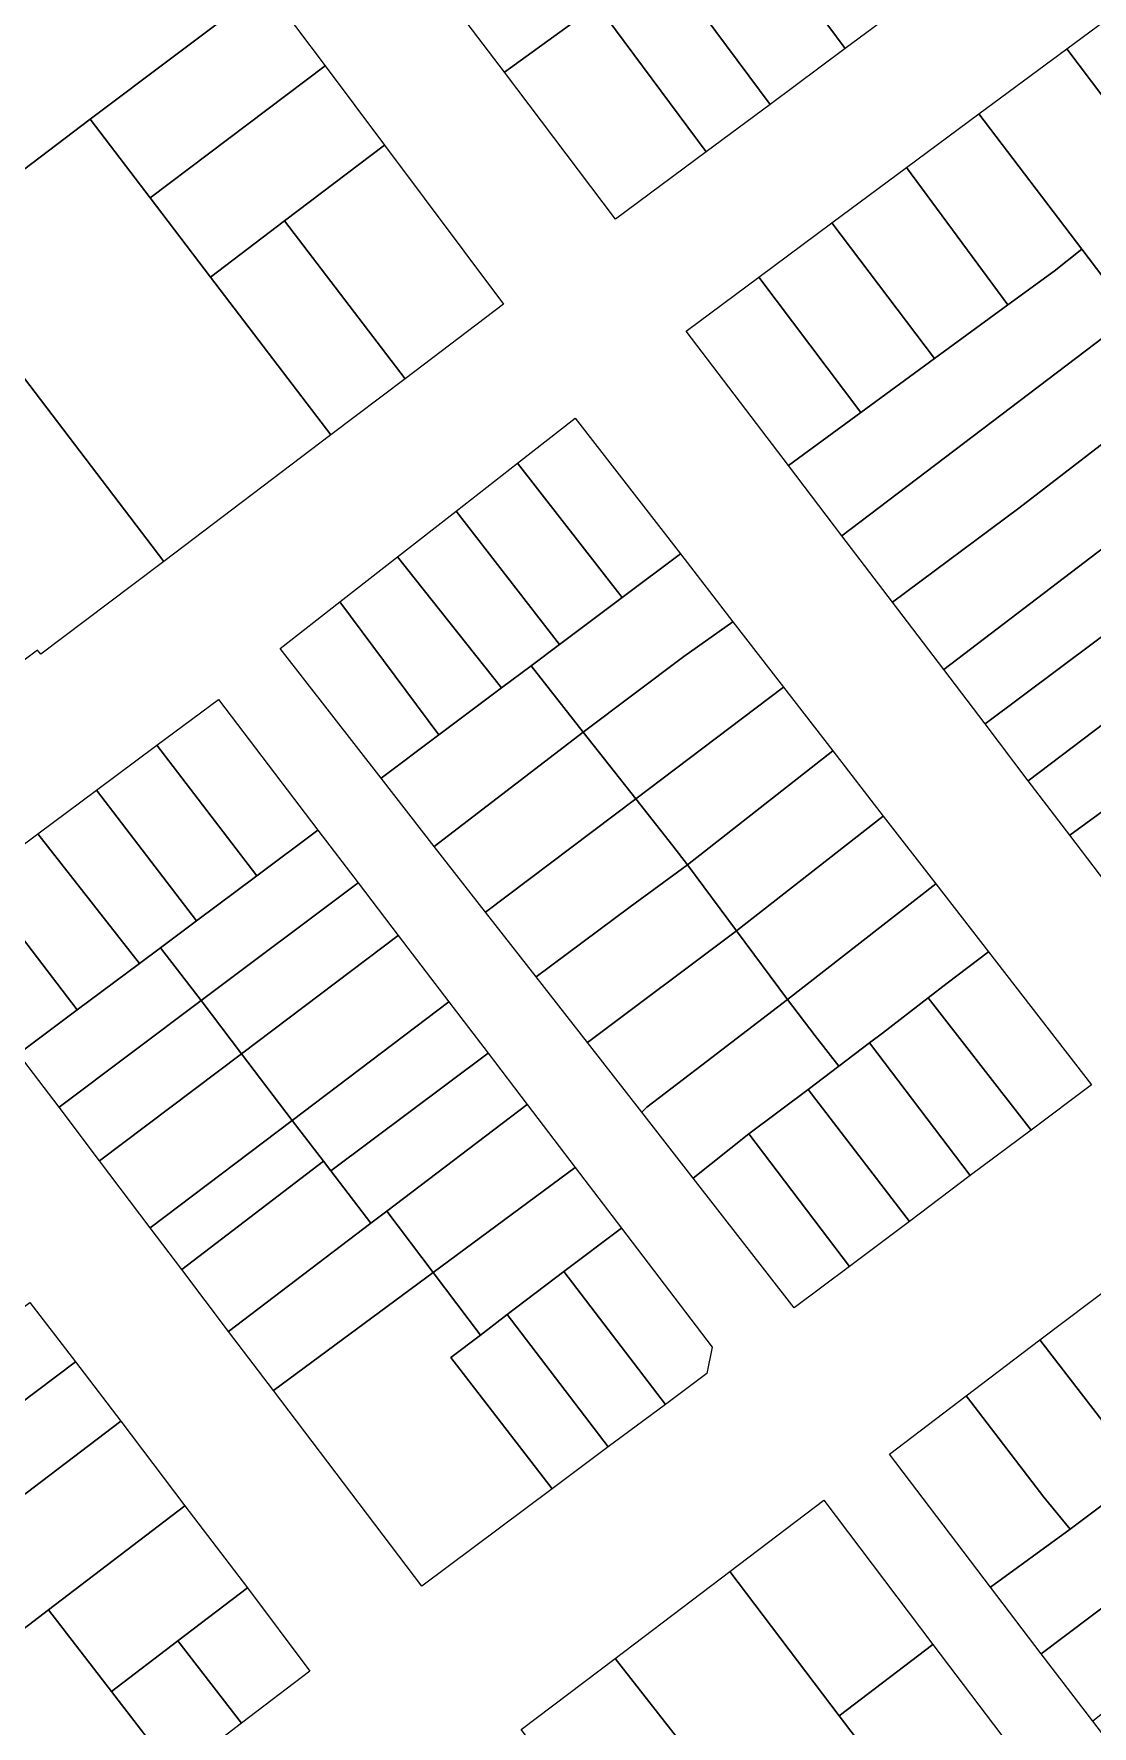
# Model space of a CAD drawing. Header units: metres. Extents: x 3873 to 16340, y -5213 to 3289.
# Drawn here: x 4129.8 to 4281.7, y 1300.6 to 1543.7 of the extents above; entities that cross this region are included whole.
import ezdxf

# ---------------------------------------------------------------- set-up
doc = ezdxf.new("R2010")
doc.units = ezdxf.units.M
doc.layers.add('CONTEXTO-MANZANAS', color=8, linetype='Continuous', lineweight=0, plot=False)
doc.layers.add('CONTEXTO-PARCELAS', color=9, linetype='Continuous', lineweight=0, plot=False)

msp = doc.modelspace()

# ---------------------------------------------------------------- linework, layer by layer
at = {"layer": 'CONTEXTO-MANZANAS'}
for points in [[(4163.1, 1550.41), (4171.61, 1539.05), (4180.12, 1527.68), (4197.22, 1504.82), (4183.09, 1494.13), (4172.44, 1486.07), (4148.44, 1467.91), (4143.82, 1464.41), (4130.79, 1454.57), (4130.32, 1455.16), (4123.88, 1450.38)], [(4287, 1417.38), (4278.5, 1428.57), (4272.53, 1436.41), (4266.35, 1444.57), (4260.41, 1452.38), (4253.04, 1462.07), (4245.79, 1471.57), (4238.1, 1481.66), (4223.41, 1500.95), (4233.85, 1508.7), (4244.35, 1516.51), (4255.07, 1524.45), (4265.44, 1532.16), (4278.07, 1541.51), (4288.16, 1549.01)], [(4254.29, 1547.51), (4246.25, 1541.54), (4235.47, 1533.52), (4226.29, 1526.71), (4213.29, 1517.07), (4197.33, 1538.14), (4191.23, 1546.19)], [(4190.41, 1475.13), (4199.22, 1482.01), (4207.5, 1488.48), (4222.6, 1468.98), (4230.13, 1459.23), (4237.41, 1449.82), (4244.47, 1440.7), (4251.72, 1431.32), (4259.25, 1421.6), (4266.82, 1411.85), (4281.6, 1392.73), (4272.94, 1386.23), (4264.22, 1379.7), (4255.5, 1373.13), (4246.88, 1366.66), (4238.94, 1360.7), (4224.44, 1379.32), (4217.07, 1388.79), (4209.25, 1398.82), (4201.88, 1408.26), (4194.63, 1417.54), (4187.25, 1426.98), (4179.63, 1436.76), (4165.13, 1455.38), (4173.72, 1462.1), (4181.97, 1468.54), (4190.41, 1475.13)], [(4138.79, 1435.04), (4147.44, 1441.51), (4156.29, 1448.07), (4170.57, 1429.32), (4176.35, 1421.76), (4182.1, 1414.2), (4189.38, 1404.66), (4195, 1397.26), (4200.6, 1389.91), (4207.5, 1380.85), (4214.13, 1372.13), (4227.16, 1355.04), (4226.41, 1351.26), (4220.44, 1346.82), (4212.25, 1340.73), (4204.19, 1334.7), (4185.47, 1320.76), (4164.19, 1348.82), (4157.75, 1357.32), (4151.04, 1366.2), (4146.5, 1372.2), (4139.22, 1381.82), (4133.41, 1389.51), (4127.57, 1397.2)], [(4121.63, 1422.29), (4130.35, 1428.79), (4138.79, 1435.04)], [(4263.63, 1348.07), (4274.22, 1356.1), (4285.07, 1364.32), (4295.94, 1372.54), (4302.88, 1362.88), (4310.28, 1353.32), (4317.5, 1343.6), (4324.47, 1334.26), (4332.19, 1324.85), (4339.13, 1316.29), (4347.16, 1306.38), (4346.47, 1305.82), (4354.16, 1296.23)], [(4129.22, 1361.48), (4135.74, 1352.95), (4142.25, 1344.41), (4151.44, 1332.29), (4160.44, 1320.51), (4169.41, 1308.51), (4159.6, 1301.04), (4150.07, 1293.76), (4137.16, 1283.91), (4127.6, 1276.6)], [(4288.97, 1291.98), (4281.82, 1301.35), (4274.41, 1311.04), (4267.13, 1320.6), (4252.6, 1339.7), (4263.63, 1348.07)], [(4213.22, 1310.35), (4229.69, 1322.85), (4243.19, 1333.1), (4258.85, 1312.38), (4269.78, 1297.91), (4280.5, 1283.73), (4287.35, 1274.66), (4294.41, 1265.32), (4301.03, 1256.51), (4315.64, 1237.26), (4304.85, 1229.07), (4294.1, 1220.91), (4283.35, 1212.73), (4272.6, 1204.57), (4258.22, 1223.42), (4254.76, 1227.95), (4251.3, 1232.49), (4244.13, 1241.95), (4237.29, 1250.91), (4226.45, 1265.11), (4215.57, 1279.38), (4199.75, 1300.13), (4213.22, 1310.35)]]:
    msp.add_lwpolyline(points, dxfattribs=at)
at = {"layer": 'CONTEXTO-PARCELAS'}
for points in [[(4246.25, 1541.54), (4212.17, 1587.47), (4220.13, 1593.53), (4254.29, 1547.51), (4246.25, 1541.54)], [(4246.25, 1541.54), (4212.17, 1587.47), (4220.13, 1593.53), (4254.29, 1547.51), (4246.25, 1541.54)], [(4246.25, 1541.54), (4212.17, 1587.47), (4220.13, 1593.53), (4254.29, 1547.51), (4246.25, 1541.54)], [(4202.91, 1580.41), (4212.17, 1587.47), (4246.25, 1541.54), (4235.47, 1533.52), (4219.9, 1554.52), (4213.88, 1562.63), (4207.85, 1570.76), (4201.82, 1578.88), (4201.47, 1579.32), (4202.91, 1580.41)], [(4202.91, 1580.41), (4212.17, 1587.47), (4246.25, 1541.54), (4235.47, 1533.52), (4219.9, 1554.52), (4213.88, 1562.63), (4207.85, 1570.76), (4201.82, 1578.88), (4201.47, 1579.32), (4202.91, 1580.41)], [(4202.91, 1580.41), (4212.17, 1587.47), (4246.25, 1541.54), (4235.47, 1533.52), (4219.9, 1554.52), (4213.88, 1562.63), (4207.85, 1570.76), (4201.82, 1578.88), (4201.47, 1579.32), (4202.91, 1580.41)], [(4089.69, 1527.01), (4114.72, 1546.13), (4146.91, 1570.71), (4162.66, 1550.1), (4137.85, 1531.41), (4113.88, 1513.2), (4105.25, 1506.63), (4089.69, 1527.01)], [(4089.69, 1527.01), (4114.72, 1546.13), (4146.91, 1570.71), (4162.66, 1550.1), (4137.85, 1531.41), (4113.88, 1513.2), (4105.25, 1506.63), (4089.69, 1527.01)], [(4089.69, 1527.01), (4114.72, 1546.13), (4146.91, 1570.71), (4162.66, 1550.1), (4137.85, 1531.41), (4113.88, 1513.2), (4105.25, 1506.63), (4089.69, 1527.01)], [(4213.88, 1562.63), (4219.9, 1554.52), (4210.65, 1547.8), (4197.33, 1538.14), (4191.23, 1546.19), (4213.88, 1562.63)], [(4213.88, 1562.63), (4219.9, 1554.52), (4210.65, 1547.8), (4197.33, 1538.14), (4191.23, 1546.19), (4213.88, 1562.63)], [(4213.88, 1562.63), (4219.9, 1554.52), (4210.65, 1547.8), (4197.33, 1538.14), (4191.23, 1546.19), (4213.88, 1562.63)], [(4219.9, 1554.52), (4235.47, 1533.52), (4226.29, 1526.71), (4210.65, 1547.8), (4219.9, 1554.52)], [(4219.9, 1554.52), (4235.47, 1533.52), (4226.29, 1526.71), (4210.65, 1547.8), (4219.9, 1554.52)], [(4219.9, 1554.52), (4235.47, 1533.52), (4226.29, 1526.71), (4210.65, 1547.8), (4219.9, 1554.52)], [(4163.1, 1550.41), (4171.61, 1539.05), (4146.46, 1520.12), (4137.85, 1531.41), (4162.66, 1550.1), (4163.1, 1550.41)], [(4163.1, 1550.41), (4171.61, 1539.05), (4146.46, 1520.12), (4137.85, 1531.41), (4162.66, 1550.1), (4163.1, 1550.41)], [(4163.1, 1550.41), (4171.61, 1539.05), (4146.46, 1520.12), (4137.85, 1531.41), (4162.66, 1550.1), (4163.1, 1550.41)], [(4278.07, 1541.51), (4288.16, 1549.01), (4302.78, 1530.04), (4292.53, 1522.35), (4278.07, 1541.51)], [(4278.07, 1541.51), (4288.16, 1549.01), (4302.78, 1530.04), (4292.53, 1522.35), (4278.07, 1541.51)], [(4226.29, 1526.71), (4213.29, 1517.07), (4197.33, 1538.14), (4210.65, 1547.8), (4226.29, 1526.71)], [(4226.29, 1526.71), (4213.29, 1517.07), (4197.33, 1538.14), (4210.65, 1547.8), (4226.29, 1526.71)], [(4226.29, 1526.71), (4213.29, 1517.07), (4197.33, 1538.14), (4210.65, 1547.8), (4226.29, 1526.71)], [(4287.44, 1503.23), (4280.22, 1512.73), (4265.44, 1532.16), (4278.07, 1541.51), (4292.53, 1522.35), (4299.78, 1512.79), (4307, 1503.23), (4314.47, 1493.38), (4308.1, 1488.6), (4302.07, 1484.04), (4294.72, 1493.7), (4287.44, 1503.23)], [(4287.44, 1503.23), (4280.22, 1512.73), (4265.44, 1532.16), (4278.07, 1541.51), (4292.53, 1522.35), (4299.78, 1512.79), (4307, 1503.23), (4314.47, 1493.38), (4308.1, 1488.6), (4302.07, 1484.04), (4294.72, 1493.7), (4287.44, 1503.23)], [(4171.61, 1539.05), (4180.12, 1527.68), (4165.78, 1516.81), (4155.14, 1508.74), (4146.46, 1520.12), (4171.61, 1539.05)], [(4171.61, 1539.05), (4180.12, 1527.68), (4165.78, 1516.81), (4155.14, 1508.74), (4146.46, 1520.12), (4171.61, 1539.05)], [(4171.61, 1539.05), (4180.12, 1527.68), (4165.78, 1516.81), (4155.14, 1508.74), (4146.46, 1520.12), (4171.61, 1539.05)], [(4148.44, 1467.91), (4113.88, 1513.2), (4137.85, 1531.41), (4146.46, 1520.12), (4155.14, 1508.74), (4172.44, 1486.07), (4148.44, 1467.91)], [(4148.44, 1467.91), (4113.88, 1513.2), (4137.85, 1531.41), (4146.46, 1520.12), (4155.14, 1508.74), (4172.44, 1486.07), (4148.44, 1467.91)], [(4148.44, 1467.91), (4113.88, 1513.2), (4137.85, 1531.41), (4146.46, 1520.12), (4155.14, 1508.74), (4172.44, 1486.07), (4148.44, 1467.91)], [(4269.6, 1504.73), (4255.07, 1524.45), (4265.44, 1532.16), (4280.22, 1512.73), (4276.25, 1509.57), (4269.6, 1504.73)], [(4269.6, 1504.73), (4255.07, 1524.45), (4265.44, 1532.16), (4280.22, 1512.73), (4276.25, 1509.57), (4269.6, 1504.73)], [(4180.12, 1527.68), (4197.22, 1504.82), (4183.09, 1494.13), (4165.78, 1516.81), (4180.12, 1527.68)], [(4180.12, 1527.68), (4197.22, 1504.82), (4183.09, 1494.13), (4165.78, 1516.81), (4180.12, 1527.68)], [(4180.12, 1527.68), (4197.22, 1504.82), (4183.09, 1494.13), (4165.78, 1516.81), (4180.12, 1527.68)], [(4259.1, 1497.04), (4244.35, 1516.51), (4255.07, 1524.45), (4269.6, 1504.73), (4259.1, 1497.04)], [(4259.1, 1497.04), (4244.35, 1516.51), (4255.07, 1524.45), (4269.6, 1504.73), (4259.1, 1497.04)], [(4155.14, 1508.74), (4165.78, 1516.81), (4183.09, 1494.13), (4172.44, 1486.07), (4155.14, 1508.74)], [(4155.14, 1508.74), (4165.78, 1516.81), (4183.09, 1494.13), (4172.44, 1486.07), (4155.14, 1508.74)], [(4155.14, 1508.74), (4165.78, 1516.81), (4183.09, 1494.13), (4172.44, 1486.07), (4155.14, 1508.74)], [(4248.5, 1489.29), (4233.85, 1508.7), (4244.35, 1516.51), (4259.1, 1497.04), (4248.5, 1489.29)], [(4248.5, 1489.29), (4233.85, 1508.7), (4244.35, 1516.51), (4259.1, 1497.04), (4248.5, 1489.29)], [(4105.25, 1506.63), (4113.88, 1513.2), (4148.44, 1467.91), (4143.82, 1464.41), (4130.79, 1454.57), (4130.32, 1455.16), (4123.88, 1450.38), (4110.46, 1468.03), (4097.15, 1485.55), (4089.94, 1495.04), (4105.25, 1506.63)], [(4105.25, 1506.63), (4113.88, 1513.2), (4148.44, 1467.91), (4143.82, 1464.41), (4130.79, 1454.57), (4130.32, 1455.16), (4123.88, 1450.38), (4110.46, 1468.03), (4097.15, 1485.55), (4089.94, 1495.04), (4105.25, 1506.63)], [(4105.25, 1506.63), (4113.88, 1513.2), (4148.44, 1467.91), (4143.82, 1464.41), (4130.79, 1454.57), (4130.32, 1455.16), (4123.88, 1450.38), (4110.46, 1468.03), (4097.15, 1485.55), (4089.94, 1495.04), (4105.25, 1506.63)], [(4248.5, 1489.29), (4259.1, 1497.04), (4269.6, 1504.73), (4276.25, 1509.57), (4280.22, 1512.73), (4287.44, 1503.23), (4245.79, 1471.57), (4238.1, 1481.66), (4248.5, 1489.29)], [(4248.5, 1489.29), (4259.1, 1497.04), (4269.6, 1504.73), (4276.25, 1509.57), (4280.22, 1512.73), (4287.44, 1503.23), (4245.79, 1471.57), (4238.1, 1481.66), (4248.5, 1489.29)], [(4238.1, 1481.66), (4223.41, 1500.95), (4233.85, 1508.7), (4248.5, 1489.29), (4238.1, 1481.66)], [(4238.1, 1481.66), (4223.41, 1500.95), (4233.85, 1508.7), (4248.5, 1489.29), (4238.1, 1481.66)], [(4253.04, 1462.07), (4245.79, 1471.57), (4287.44, 1503.23), (4294.72, 1493.7), (4271.19, 1475.57), (4253.04, 1462.07)], [(4253.04, 1462.07), (4245.79, 1471.57), (4287.44, 1503.23), (4294.72, 1493.7), (4271.19, 1475.57), (4253.04, 1462.07)], [(4271.19, 1475.57), (4294.72, 1493.7), (4302.07, 1484.04), (4292.03, 1476.51), (4260.41, 1452.38), (4253.04, 1462.07), (4271.19, 1475.57)], [(4271.19, 1475.57), (4294.72, 1493.7), (4302.07, 1484.04), (4292.03, 1476.51), (4260.41, 1452.38), (4253.04, 1462.07), (4271.19, 1475.57)], [(4199.22, 1482.01), (4207.5, 1488.48), (4222.6, 1468.98), (4214.22, 1462.7), (4199.22, 1482.01)], [(4199.22, 1482.01), (4207.5, 1488.48), (4222.6, 1468.98), (4214.22, 1462.7), (4199.22, 1482.01)], [(4199.22, 1482.01), (4207.5, 1488.48), (4222.6, 1468.98), (4214.22, 1462.7), (4199.22, 1482.01)], [(4205.25, 1455.98), (4190.41, 1475.13), (4199.22, 1482.01), (4214.22, 1462.7), (4205.25, 1455.98)], [(4205.25, 1455.98), (4190.41, 1475.13), (4199.22, 1482.01), (4214.22, 1462.7), (4205.25, 1455.98)], [(4205.25, 1455.98), (4190.41, 1475.13), (4199.22, 1482.01), (4214.22, 1462.7), (4205.25, 1455.98)], [(4266.35, 1444.57), (4260.41, 1452.38), (4292.03, 1476.51), (4298.22, 1468.41), (4266.35, 1444.57)], [(4266.35, 1444.57), (4260.41, 1452.38), (4292.03, 1476.51), (4298.22, 1468.41), (4266.35, 1444.57)], [(4181.97, 1468.54), (4190.41, 1475.13), (4205.25, 1455.98), (4201.16, 1452.91), (4196.91, 1449.73), (4181.97, 1468.54)], [(4181.97, 1468.54), (4190.41, 1475.13), (4205.25, 1455.98), (4201.16, 1452.91), (4196.91, 1449.73), (4181.97, 1468.54)], [(4181.97, 1468.54), (4190.41, 1475.13), (4205.25, 1455.98), (4201.16, 1452.91), (4196.91, 1449.73), (4181.97, 1468.54)], [(4187.94, 1443.01), (4173.72, 1462.1), (4181.97, 1468.54), (4196.91, 1449.73), (4187.94, 1443.01)], [(4187.94, 1443.01), (4173.72, 1462.1), (4181.97, 1468.54), (4196.91, 1449.73), (4187.94, 1443.01)], [(4187.94, 1443.01), (4173.72, 1462.1), (4181.97, 1468.54), (4196.91, 1449.73), (4187.94, 1443.01)], [(4201.16, 1452.91), (4205.25, 1455.98), (4214.22, 1462.7), (4222.6, 1468.98), (4230.13, 1459.23), (4223.1, 1454.23), (4208.66, 1443.38), (4201.16, 1452.91)], [(4201.16, 1452.91), (4205.25, 1455.98), (4214.22, 1462.7), (4222.6, 1468.98), (4230.13, 1459.23), (4223.1, 1454.23), (4208.66, 1443.38), (4201.16, 1452.91)], [(4201.16, 1452.91), (4205.25, 1455.98), (4214.22, 1462.7), (4222.6, 1468.98), (4230.13, 1459.23), (4223.1, 1454.23), (4208.66, 1443.38), (4201.16, 1452.91)], [(4266.35, 1444.57), (4298.22, 1468.41), (4304.29, 1460.47), (4272.53, 1436.41), (4266.35, 1444.57)], [(4266.35, 1444.57), (4298.22, 1468.41), (4304.29, 1460.47), (4272.53, 1436.41), (4266.35, 1444.57)], [(4179.63, 1436.76), (4165.13, 1455.38), (4173.72, 1462.1), (4187.94, 1443.01), (4179.63, 1436.76)], [(4179.63, 1436.76), (4165.13, 1455.38), (4173.72, 1462.1), (4187.94, 1443.01), (4179.63, 1436.76)], [(4179.63, 1436.76), (4165.13, 1455.38), (4173.72, 1462.1), (4187.94, 1443.01), (4179.63, 1436.76)], [(4208.66, 1443.38), (4223.1, 1454.23), (4230.13, 1459.23), (4237.41, 1449.82), (4221.91, 1438.13), (4216.19, 1433.79), (4208.66, 1443.38)], [(4208.66, 1443.38), (4223.1, 1454.23), (4230.13, 1459.23), (4237.41, 1449.82), (4221.91, 1438.13), (4216.19, 1433.79), (4208.66, 1443.38)], [(4208.66, 1443.38), (4223.1, 1454.23), (4230.13, 1459.23), (4237.41, 1449.82), (4221.91, 1438.13), (4216.19, 1433.79), (4208.66, 1443.38)], [(4272.53, 1436.41), (4304.29, 1460.47), (4310.71, 1452.06), (4295.32, 1440.82), (4278.5, 1428.57), (4272.53, 1436.41)], [(4272.53, 1436.41), (4304.29, 1460.47), (4310.71, 1452.06), (4295.32, 1440.82), (4278.5, 1428.57), (4272.53, 1436.41)], [(4179.63, 1436.76), (4187.94, 1443.01), (4196.91, 1449.73), (4201.16, 1452.91), (4208.66, 1443.38), (4187.25, 1426.98), (4179.63, 1436.76)], [(4179.63, 1436.76), (4187.94, 1443.01), (4196.91, 1449.73), (4201.16, 1452.91), (4208.66, 1443.38), (4187.25, 1426.98), (4179.63, 1436.76)], [(4179.63, 1436.76), (4187.94, 1443.01), (4196.91, 1449.73), (4201.16, 1452.91), (4208.66, 1443.38), (4187.25, 1426.98), (4179.63, 1436.76)], [(4223.6, 1424.35), (4221.5, 1427.04), (4216.19, 1433.79), (4221.91, 1438.13), (4237.41, 1449.82), (4244.47, 1440.7), (4223.6, 1424.35)], [(4223.6, 1424.35), (4221.5, 1427.04), (4216.19, 1433.79), (4221.91, 1438.13), (4237.41, 1449.82), (4244.47, 1440.7), (4223.6, 1424.35)], [(4223.6, 1424.35), (4221.5, 1427.04), (4216.19, 1433.79), (4221.91, 1438.13), (4237.41, 1449.82), (4244.47, 1440.7), (4223.6, 1424.35)], [(4147.44, 1441.51), (4156.29, 1448.07), (4170.57, 1429.32), (4161.79, 1422.76), (4147.44, 1441.51)], [(4147.44, 1441.51), (4156.29, 1448.07), (4170.57, 1429.32), (4161.79, 1422.76), (4147.44, 1441.51)], [(4147.44, 1441.51), (4156.29, 1448.07), (4170.57, 1429.32), (4161.79, 1422.76), (4147.44, 1441.51)], [(4138.79, 1435.04), (4147.44, 1441.51), (4161.79, 1422.76), (4153.13, 1416.29), (4138.79, 1435.04)], [(4138.79, 1435.04), (4147.44, 1441.51), (4161.79, 1422.76), (4153.13, 1416.29), (4138.79, 1435.04)], [(4138.79, 1435.04), (4147.44, 1441.51), (4161.79, 1422.76), (4153.13, 1416.29), (4138.79, 1435.04)], [(4187.25, 1426.98), (4208.66, 1443.38), (4216.19, 1433.79), (4194.63, 1417.54), (4187.25, 1426.98)], [(4187.25, 1426.98), (4208.66, 1443.38), (4216.19, 1433.79), (4194.63, 1417.54), (4187.25, 1426.98)], [(4187.25, 1426.98), (4208.66, 1443.38), (4216.19, 1433.79), (4194.63, 1417.54), (4187.25, 1426.98)], [(4223.6, 1424.35), (4244.47, 1440.7), (4251.72, 1431.32), (4230.63, 1414.85), (4223.6, 1424.35)], [(4223.6, 1424.35), (4244.47, 1440.7), (4251.72, 1431.32), (4230.63, 1414.85), (4223.6, 1424.35)], [(4223.6, 1424.35), (4244.47, 1440.7), (4251.72, 1431.32), (4230.63, 1414.85), (4223.6, 1424.35)], [(4287, 1417.38), (4278.5, 1428.57), (4295.32, 1440.82), (4303.69, 1429.79), (4287, 1417.38)], [(4287, 1417.38), (4278.5, 1428.57), (4295.32, 1440.82), (4303.69, 1429.79), (4287, 1417.38)], [(4130.35, 1428.79), (4138.79, 1435.04), (4153.13, 1416.29), (4147.97, 1412.41), (4144.94, 1410.16), (4130.35, 1428.79)], [(4130.35, 1428.79), (4138.79, 1435.04), (4153.13, 1416.29), (4147.97, 1412.41), (4144.94, 1410.16), (4130.35, 1428.79)], [(4130.35, 1428.79), (4138.79, 1435.04), (4153.13, 1416.29), (4147.97, 1412.41), (4144.94, 1410.16), (4130.35, 1428.79)], [(4194.63, 1417.54), (4216.19, 1433.79), (4221.5, 1427.04), (4223.6, 1424.35), (4215.38, 1418.29), (4201.88, 1408.26), (4194.63, 1417.54)], [(4194.63, 1417.54), (4216.19, 1433.79), (4221.5, 1427.04), (4223.6, 1424.35), (4215.38, 1418.29), (4201.88, 1408.26), (4194.63, 1417.54)], [(4194.63, 1417.54), (4216.19, 1433.79), (4221.5, 1427.04), (4223.6, 1424.35), (4215.38, 1418.29), (4201.88, 1408.26), (4194.63, 1417.54)], [(4153.79, 1404.82), (4147.97, 1412.41), (4153.13, 1416.29), (4161.79, 1422.76), (4170.57, 1429.32), (4176.35, 1421.76), (4153.79, 1404.82)], [(4153.79, 1404.82), (4147.97, 1412.41), (4153.13, 1416.29), (4161.79, 1422.76), (4170.57, 1429.32), (4176.35, 1421.76), (4153.79, 1404.82)], [(4153.79, 1404.82), (4147.97, 1412.41), (4153.13, 1416.29), (4161.79, 1422.76), (4170.57, 1429.32), (4176.35, 1421.76), (4153.79, 1404.82)], [(4237.97, 1404.98), (4230.63, 1414.85), (4251.72, 1431.32), (4259.25, 1421.6), (4237.97, 1404.98)], [(4237.97, 1404.98), (4230.63, 1414.85), (4251.72, 1431.32), (4259.25, 1421.6), (4237.97, 1404.98)], [(4237.97, 1404.98), (4230.63, 1414.85), (4251.72, 1431.32), (4259.25, 1421.6), (4237.97, 1404.98)], [(4136, 1403.51), (4121.63, 1422.29), (4130.35, 1428.79), (4144.94, 1410.16), (4136, 1403.51)], [(4136, 1403.51), (4121.63, 1422.29), (4130.35, 1428.79), (4144.94, 1410.16), (4136, 1403.51)], [(4136, 1403.51), (4121.63, 1422.29), (4130.35, 1428.79), (4144.94, 1410.16), (4136, 1403.51)], [(4215.38, 1418.29), (4223.6, 1424.35), (4230.63, 1414.85), (4209.25, 1398.82), (4201.88, 1408.26), (4215.38, 1418.29)], [(4215.38, 1418.29), (4223.6, 1424.35), (4230.63, 1414.85), (4209.25, 1398.82), (4201.88, 1408.26), (4215.38, 1418.29)], [(4215.38, 1418.29), (4223.6, 1424.35), (4230.63, 1414.85), (4209.25, 1398.82), (4201.88, 1408.26), (4215.38, 1418.29)], [(4127.57, 1397.2), (4113.29, 1416.07), (4121.63, 1422.29), (4136, 1403.51), (4127.57, 1397.2)], [(4127.57, 1397.2), (4113.29, 1416.07), (4121.63, 1422.29), (4136, 1403.51), (4127.57, 1397.2)], [(4127.57, 1397.2), (4113.29, 1416.07), (4121.63, 1422.29), (4136, 1403.51), (4127.57, 1397.2)], [(4159.6, 1397.2), (4153.79, 1404.82), (4176.35, 1421.76), (4182.1, 1414.2), (4159.6, 1397.2)], [(4159.6, 1397.2), (4153.79, 1404.82), (4176.35, 1421.76), (4182.1, 1414.2), (4159.6, 1397.2)], [(4159.6, 1397.2), (4153.79, 1404.82), (4176.35, 1421.76), (4182.1, 1414.2), (4159.6, 1397.2)], [(4259.25, 1421.6), (4266.82, 1411.85), (4260.91, 1407.32), (4258.19, 1405.23), (4251.63, 1400.16), (4249.75, 1398.76), (4245.35, 1395.41), (4241.94, 1399.79), (4237.97, 1404.98), (4259.25, 1421.6)], [(4259.25, 1421.6), (4266.82, 1411.85), (4260.91, 1407.32), (4258.19, 1405.23), (4251.63, 1400.16), (4249.75, 1398.76), (4245.35, 1395.41), (4241.94, 1399.79), (4237.97, 1404.98), (4259.25, 1421.6)], [(4259.25, 1421.6), (4266.82, 1411.85), (4260.91, 1407.32), (4258.19, 1405.23), (4251.63, 1400.16), (4249.75, 1398.76), (4245.35, 1395.41), (4241.94, 1399.79), (4237.97, 1404.98), (4259.25, 1421.6)], [(4209.25, 1398.82), (4230.63, 1414.85), (4237.97, 1404.98), (4225.66, 1395.57), (4217.79, 1389.54), (4217.07, 1388.79), (4209.25, 1398.82)], [(4209.25, 1398.82), (4230.63, 1414.85), (4237.97, 1404.98), (4225.66, 1395.57), (4217.79, 1389.54), (4217.07, 1388.79), (4209.25, 1398.82)], [(4209.25, 1398.82), (4230.63, 1414.85), (4237.97, 1404.98), (4225.66, 1395.57), (4217.79, 1389.54), (4217.07, 1388.79), (4209.25, 1398.82)], [(4136, 1403.51), (4144.94, 1410.16), (4147.97, 1412.41), (4153.79, 1404.82), (4133.41, 1389.51), (4127.57, 1397.2), (4136, 1403.51)], [(4136, 1403.51), (4144.94, 1410.16), (4147.97, 1412.41), (4153.79, 1404.82), (4133.41, 1389.51), (4127.57, 1397.2), (4136, 1403.51)], [(4136, 1403.51), (4144.94, 1410.16), (4147.97, 1412.41), (4153.79, 1404.82), (4133.41, 1389.51), (4127.57, 1397.2), (4136, 1403.51)], [(4159.6, 1397.2), (4182.1, 1414.2), (4189.38, 1404.66), (4166.88, 1387.63), (4159.6, 1397.2)], [(4159.6, 1397.2), (4182.1, 1414.2), (4189.38, 1404.66), (4166.88, 1387.63), (4159.6, 1397.2)], [(4159.6, 1397.2), (4182.1, 1414.2), (4189.38, 1404.66), (4166.88, 1387.63), (4159.6, 1397.2)], [(4266.82, 1411.85), (4281.6, 1392.73), (4272.94, 1386.23), (4258.19, 1405.23), (4260.91, 1407.32), (4266.82, 1411.85)], [(4266.82, 1411.85), (4281.6, 1392.73), (4272.94, 1386.23), (4258.19, 1405.23), (4260.91, 1407.32), (4266.82, 1411.85)], [(4266.82, 1411.85), (4281.6, 1392.73), (4272.94, 1386.23), (4258.19, 1405.23), (4260.91, 1407.32), (4266.82, 1411.85)], [(4139.22, 1381.82), (4133.41, 1389.51), (4153.79, 1404.82), (4159.6, 1397.2), (4139.22, 1381.82)], [(4139.22, 1381.82), (4133.41, 1389.51), (4153.79, 1404.82), (4159.6, 1397.2), (4139.22, 1381.82)], [(4139.22, 1381.82), (4133.41, 1389.51), (4153.79, 1404.82), (4159.6, 1397.2), (4139.22, 1381.82)], [(4217.07, 1388.79), (4217.79, 1389.54), (4225.66, 1395.57), (4237.97, 1404.98), (4241.94, 1399.79), (4245.35, 1395.41), (4240.94, 1392.07), (4232.41, 1385.7), (4227, 1381.38), (4224.44, 1379.32), (4217.07, 1388.79)], [(4217.07, 1388.79), (4217.79, 1389.54), (4225.66, 1395.57), (4237.97, 1404.98), (4241.94, 1399.79), (4245.35, 1395.41), (4240.94, 1392.07), (4232.41, 1385.7), (4227, 1381.38), (4224.44, 1379.32), (4217.07, 1388.79)], [(4217.07, 1388.79), (4217.79, 1389.54), (4225.66, 1395.57), (4237.97, 1404.98), (4241.94, 1399.79), (4245.35, 1395.41), (4240.94, 1392.07), (4232.41, 1385.7), (4227, 1381.38), (4224.44, 1379.32), (4217.07, 1388.79)], [(4264.22, 1379.7), (4249.75, 1398.76), (4251.63, 1400.16), (4258.19, 1405.23), (4272.94, 1386.23), (4264.22, 1379.7)], [(4264.22, 1379.7), (4249.75, 1398.76), (4251.63, 1400.16), (4258.19, 1405.23), (4272.94, 1386.23), (4264.22, 1379.7)], [(4264.22, 1379.7), (4249.75, 1398.76), (4251.63, 1400.16), (4258.19, 1405.23), (4272.94, 1386.23), (4264.22, 1379.7)], [(4166.88, 1387.63), (4189.38, 1404.66), (4195, 1397.26), (4172.41, 1380.38), (4171.35, 1381.79), (4166.88, 1387.63)], [(4166.88, 1387.63), (4189.38, 1404.66), (4195, 1397.26), (4172.41, 1380.38), (4171.35, 1381.79), (4166.88, 1387.63)], [(4166.88, 1387.63), (4189.38, 1404.66), (4195, 1397.26), (4172.41, 1380.38), (4171.35, 1381.79), (4166.88, 1387.63)], [(4255.5, 1373.13), (4240.94, 1392.07), (4245.35, 1395.41), (4249.75, 1398.76), (4264.22, 1379.7), (4255.5, 1373.13)], [(4255.5, 1373.13), (4240.94, 1392.07), (4245.35, 1395.41), (4249.75, 1398.76), (4264.22, 1379.7), (4255.5, 1373.13)], [(4255.5, 1373.13), (4240.94, 1392.07), (4245.35, 1395.41), (4249.75, 1398.76), (4264.22, 1379.7), (4255.5, 1373.13)], [(4139.22, 1381.82), (4159.6, 1397.2), (4166.88, 1387.63), (4146.5, 1372.2), (4139.22, 1381.82)], [(4139.22, 1381.82), (4159.6, 1397.2), (4166.88, 1387.63), (4146.5, 1372.2), (4139.22, 1381.82)], [(4139.22, 1381.82), (4159.6, 1397.2), (4166.88, 1387.63), (4146.5, 1372.2), (4139.22, 1381.82)], [(4178.16, 1372.85), (4172.41, 1380.38), (4195, 1397.26), (4200.6, 1389.91), (4180.44, 1374.57), (4178.16, 1372.85)], [(4178.16, 1372.85), (4172.41, 1380.38), (4195, 1397.26), (4200.6, 1389.91), (4180.44, 1374.57), (4178.16, 1372.85)], [(4178.16, 1372.85), (4172.41, 1380.38), (4195, 1397.26), (4200.6, 1389.91), (4180.44, 1374.57), (4178.16, 1372.85)], [(4246.88, 1366.66), (4232.41, 1385.7), (4240.94, 1392.07), (4255.5, 1373.13), (4246.88, 1366.66)], [(4246.88, 1366.66), (4232.41, 1385.7), (4240.94, 1392.07), (4255.5, 1373.13), (4246.88, 1366.66)], [(4246.88, 1366.66), (4232.41, 1385.7), (4240.94, 1392.07), (4255.5, 1373.13), (4246.88, 1366.66)], [(4187.1, 1365.76), (4180.44, 1374.57), (4200.6, 1389.91), (4207.5, 1380.85), (4187.1, 1365.76)], [(4187.1, 1365.76), (4180.44, 1374.57), (4200.6, 1389.91), (4207.5, 1380.85), (4187.1, 1365.76)], [(4187.1, 1365.76), (4180.44, 1374.57), (4200.6, 1389.91), (4207.5, 1380.85), (4187.1, 1365.76)], [(4146.5, 1372.2), (4166.88, 1387.63), (4171.35, 1381.79), (4151.04, 1366.2), (4146.5, 1372.2)], [(4146.5, 1372.2), (4166.88, 1387.63), (4171.35, 1381.79), (4151.04, 1366.2), (4146.5, 1372.2)], [(4146.5, 1372.2), (4166.88, 1387.63), (4171.35, 1381.79), (4151.04, 1366.2), (4146.5, 1372.2)], [(4238.94, 1360.7), (4224.44, 1379.32), (4227, 1381.38), (4232.41, 1385.7), (4246.88, 1366.66), (4238.94, 1360.7)], [(4238.94, 1360.7), (4224.44, 1379.32), (4227, 1381.38), (4232.41, 1385.7), (4246.88, 1366.66), (4238.94, 1360.7)], [(4238.94, 1360.7), (4224.44, 1379.32), (4227, 1381.38), (4232.41, 1385.7), (4246.88, 1366.66), (4238.94, 1360.7)], [(4151.04, 1366.2), (4171.35, 1381.79), (4172.41, 1380.38), (4178.16, 1372.85), (4157.75, 1357.32), (4151.04, 1366.2)], [(4151.04, 1366.2), (4171.35, 1381.79), (4172.41, 1380.38), (4178.16, 1372.85), (4157.75, 1357.32), (4151.04, 1366.2)], [(4151.04, 1366.2), (4171.35, 1381.79), (4172.41, 1380.38), (4178.16, 1372.85), (4157.75, 1357.32), (4151.04, 1366.2)], [(4214.13, 1372.13), (4205.88, 1365.91), (4197.75, 1359.73), (4193.88, 1356.79), (4187.1, 1365.76), (4207.5, 1380.85), (4214.13, 1372.13)], [(4214.13, 1372.13), (4205.88, 1365.91), (4197.75, 1359.73), (4193.88, 1356.79), (4187.1, 1365.76), (4207.5, 1380.85), (4214.13, 1372.13)], [(4214.13, 1372.13), (4205.88, 1365.91), (4197.75, 1359.73), (4193.88, 1356.79), (4187.1, 1365.76), (4207.5, 1380.85), (4214.13, 1372.13)], [(4178.16, 1372.85), (4180.44, 1374.57), (4187.1, 1365.76), (4164.19, 1348.82), (4157.75, 1357.32), (4178.16, 1372.85)], [(4178.16, 1372.85), (4180.44, 1374.57), (4187.1, 1365.76), (4164.19, 1348.82), (4157.75, 1357.32), (4178.16, 1372.85)], [(4178.16, 1372.85), (4180.44, 1374.57), (4187.1, 1365.76), (4164.19, 1348.82), (4157.75, 1357.32), (4178.16, 1372.85)], [(4205.88, 1365.91), (4214.13, 1372.13), (4227.16, 1355.04), (4226.41, 1351.26), (4220.44, 1346.82), (4205.88, 1365.91)], [(4205.88, 1365.91), (4214.13, 1372.13), (4227.16, 1355.04), (4226.41, 1351.26), (4220.44, 1346.82), (4205.88, 1365.91)], [(4205.88, 1365.91), (4214.13, 1372.13), (4227.16, 1355.04), (4226.41, 1351.26), (4220.44, 1346.82), (4205.88, 1365.91)], [(4197.75, 1359.73), (4205.88, 1365.91), (4220.44, 1346.82), (4212.25, 1340.73), (4197.75, 1359.73)], [(4197.75, 1359.73), (4205.88, 1365.91), (4220.44, 1346.82), (4212.25, 1340.73), (4197.75, 1359.73)], [(4197.75, 1359.73), (4205.88, 1365.91), (4220.44, 1346.82), (4212.25, 1340.73), (4197.75, 1359.73)], [(4164.19, 1348.82), (4187.1, 1365.76), (4193.88, 1356.79), (4189.66, 1353.57), (4204.19, 1334.7), (4185.47, 1320.76), (4164.19, 1348.82)], [(4164.19, 1348.82), (4187.1, 1365.76), (4193.88, 1356.79), (4189.66, 1353.57), (4204.19, 1334.7), (4185.47, 1320.76), (4164.19, 1348.82)], [(4164.19, 1348.82), (4187.1, 1365.76), (4193.88, 1356.79), (4189.66, 1353.57), (4204.19, 1334.7), (4185.47, 1320.76), (4164.19, 1348.82)], [(4289.07, 1336.82), (4274.22, 1356.1), (4285.07, 1364.32), (4299.78, 1345.16), (4291.91, 1338.98), (4289.07, 1336.82)], [(4289.07, 1336.82), (4274.22, 1356.1), (4285.07, 1364.32), (4299.78, 1345.16), (4291.91, 1338.98), (4289.07, 1336.82)], [(4077.22, 1322.1), (4086.85, 1329.38), (4096.82, 1336.95), (4129.22, 1361.48), (4135.74, 1352.95), (4083.69, 1313.7), (4077.22, 1322.1)], [(4077.22, 1322.1), (4086.85, 1329.38), (4096.82, 1336.95), (4129.22, 1361.48), (4135.74, 1352.95), (4083.69, 1313.7), (4077.22, 1322.1)], [(4204.19, 1334.7), (4189.66, 1353.57), (4193.88, 1356.79), (4197.75, 1359.73), (4212.25, 1340.73), (4204.19, 1334.7)], [(4204.19, 1334.7), (4189.66, 1353.57), (4193.88, 1356.79), (4197.75, 1359.73), (4212.25, 1340.73), (4204.19, 1334.7)], [(4204.19, 1334.7), (4189.66, 1353.57), (4193.88, 1356.79), (4197.75, 1359.73), (4212.25, 1340.73), (4204.19, 1334.7)], [(4278.53, 1328.91), (4274.78, 1333.51), (4264.28, 1347.23), (4263.63, 1348.07), (4274.22, 1356.1), (4289.07, 1336.82), (4278.53, 1328.91)], [(4278.53, 1328.91), (4274.78, 1333.51), (4264.28, 1347.23), (4263.63, 1348.07), (4274.22, 1356.1), (4289.07, 1336.82), (4278.53, 1328.91)], [(4083.69, 1313.7), (4135.74, 1352.95), (4142.25, 1344.41), (4110.47, 1320.26), (4100.5, 1312.7), (4090.41, 1305.01), (4083.69, 1313.7)], [(4083.69, 1313.7), (4135.74, 1352.95), (4142.25, 1344.41), (4110.47, 1320.26), (4100.5, 1312.7), (4090.41, 1305.01), (4083.69, 1313.7)], [(4267.13, 1320.6), (4252.6, 1339.7), (4263.63, 1348.07), (4264.28, 1347.23), (4274.78, 1333.51), (4278.53, 1328.91), (4267.13, 1320.6)], [(4267.13, 1320.6), (4252.6, 1339.7), (4263.63, 1348.07), (4264.28, 1347.23), (4274.78, 1333.51), (4278.53, 1328.91), (4267.13, 1320.6)], [(4119.54, 1307.91), (4110.47, 1320.26), (4142.25, 1344.41), (4151.44, 1332.29), (4131.91, 1317.35), (4119.54, 1307.91)], [(4119.54, 1307.91), (4110.47, 1320.26), (4142.25, 1344.41), (4151.44, 1332.29), (4131.91, 1317.35), (4119.54, 1307.91)], [(4267.13, 1320.6), (4278.53, 1328.91), (4289.07, 1336.82), (4296.13, 1327.38), (4274.41, 1311.04), (4267.13, 1320.6)], [(4267.13, 1320.6), (4278.53, 1328.91), (4289.07, 1336.82), (4296.13, 1327.38), (4274.41, 1311.04), (4267.13, 1320.6)], [(4140.94, 1305.6), (4131.91, 1317.35), (4151.44, 1332.29), (4160.44, 1320.51), (4150.47, 1312.88), (4140.94, 1305.6)], [(4140.94, 1305.6), (4131.91, 1317.35), (4151.44, 1332.29), (4160.44, 1320.51), (4150.47, 1312.88), (4140.94, 1305.6)], [(4229.69, 1322.85), (4243.19, 1333.1), (4258.85, 1312.38), (4245.41, 1302.1), (4229.69, 1322.85)], [(4229.69, 1322.85), (4243.19, 1333.1), (4258.85, 1312.38), (4245.41, 1302.1), (4229.69, 1322.85)], [(4281.82, 1301.35), (4274.41, 1311.04), (4296.13, 1327.38), (4303.25, 1317.88), (4287.75, 1306.1), (4281.82, 1301.35)], [(4281.82, 1301.35), (4274.41, 1311.04), (4296.13, 1327.38), (4303.25, 1317.88), (4287.75, 1306.1), (4281.82, 1301.35)], [(4229.79, 1290.04), (4223.97, 1297.73), (4223.44, 1297.32), (4213.22, 1310.35), (4229.69, 1322.85), (4245.41, 1302.1), (4256.19, 1287.88), (4267.07, 1273.54), (4258.63, 1267.13), (4251.16, 1261.45), (4240.32, 1275.95), (4229.79, 1290.04)], [(4229.79, 1290.04), (4223.97, 1297.73), (4223.44, 1297.32), (4213.22, 1310.35), (4229.69, 1322.85), (4245.41, 1302.1), (4256.19, 1287.88), (4267.07, 1273.54), (4258.63, 1267.13), (4251.16, 1261.45), (4240.32, 1275.95), (4229.79, 1290.04)], [(4159.6, 1301.04), (4150.47, 1312.88), (4160.44, 1320.51), (4169.41, 1308.51), (4159.6, 1301.04)], [(4159.6, 1301.04), (4150.47, 1312.88), (4160.44, 1320.51), (4169.41, 1308.51), (4159.6, 1301.04)], [(4119.54, 1307.91), (4131.91, 1317.35), (4140.94, 1305.6), (4150.07, 1293.76), (4137.16, 1283.91), (4119.54, 1307.91)], [(4119.54, 1307.91), (4131.91, 1317.35), (4140.94, 1305.6), (4150.07, 1293.76), (4137.16, 1283.91), (4119.54, 1307.91)], [(4140.94, 1305.6), (4150.47, 1312.88), (4159.6, 1301.04), (4150.07, 1293.76), (4140.94, 1305.6)], [(4140.94, 1305.6), (4150.47, 1312.88), (4159.6, 1301.04), (4150.07, 1293.76), (4140.94, 1305.6)], [(4256.19, 1287.88), (4245.41, 1302.1), (4258.85, 1312.38), (4269.78, 1297.91), (4256.19, 1287.88)], [(4256.19, 1287.88), (4245.41, 1302.1), (4258.85, 1312.38), (4269.78, 1297.91), (4256.19, 1287.88)], [(4213.22, 1310.35), (4223.44, 1297.32), (4223.97, 1297.73), (4229.79, 1290.04), (4215.57, 1279.38), (4199.75, 1300.13), (4213.22, 1310.35)], [(4213.22, 1310.35), (4223.44, 1297.32), (4223.97, 1297.73), (4229.79, 1290.04), (4215.57, 1279.38), (4199.75, 1300.13), (4213.22, 1310.35)]]:
    msp.add_lwpolyline(points, dxfattribs=at)

doc.saveas('drawing.dxf')
